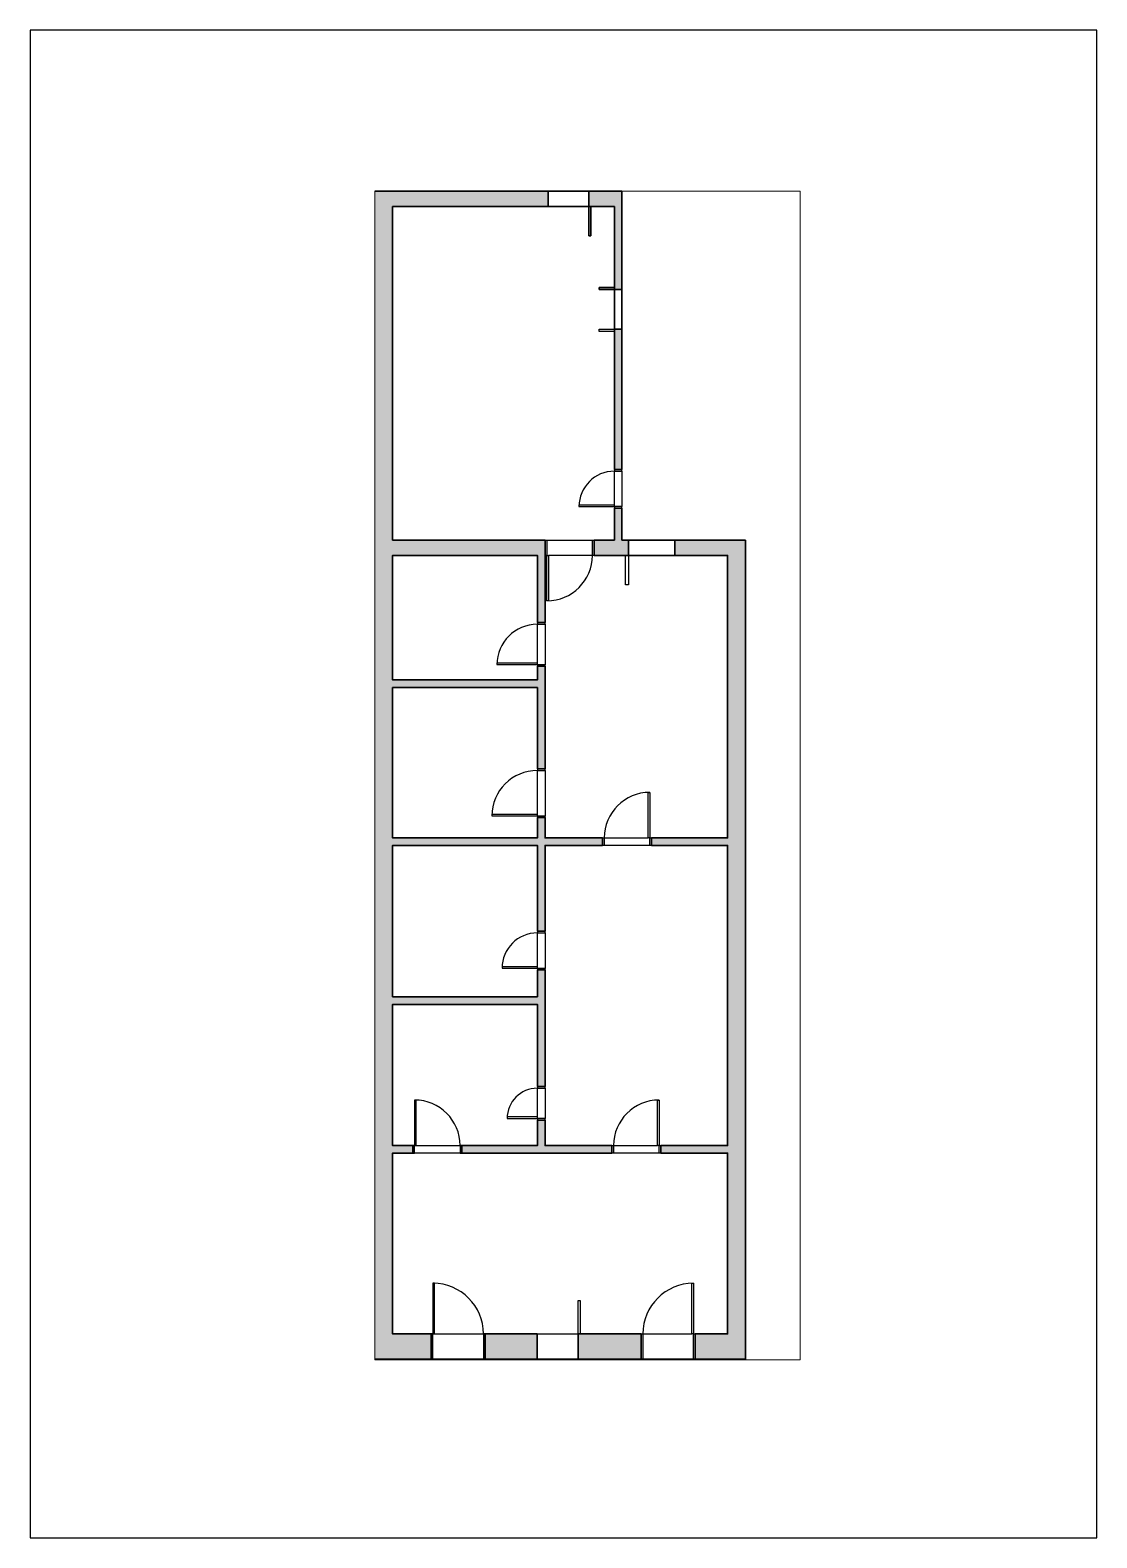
# Paper-space layout 'Layout1' of a CAD drawing. Header units: millimetres. Extents: x 64 to 274, y 59 to 356.
# The model-space entities are those that its viewports show. They can reach past a viewport. Long polylines and large blocks are cut down to what shows.
import ezdxf

# ---------------------------------------------------------------- set-up
doc = ezdxf.new("R2010")
doc.units = ezdxf.units.MM
for name, color, linetype, lineweight in [('A-ALV-___-___-EXI', 250, 'Continuous', 35), ('A-JAN-___-___-EXI', 250, 'Continuous', 25), ('A-PIL-___-___-EXI', 250, 'Continuous', 25), ('A-PIS-___-___-EXI', 250, 'Continuous', 25), ('A-POR-___-___-EXI', 250, 'Continuous', 25)]:
    doc.layers.add(name, color=color, linetype=linetype, lineweight=lineweight)

# ---------------------------------------------------------------- blocks, each defined once
blk = doc.blocks.new('SVG - A4-22861641-Não nomeada')
at = {"layer": 'A-PIS-___-___-EXI'}
for p, q in [((64.29, 356.5), (64.29, 59.5)), ((274.29, 356.5), (64.29, 356.5)), ((274.29, 59.5), (274.29, 356.5)), ((64.29, 59.5), (274.29, 59.5))]:
    blk.add_line(p, q, dxfattribs=at)

msp = doc.modelspace()

# ---------------------------------------------------------------- hatches: boundary and pattern name
at = {"layer": 'A-ALV-___-___-EXI'}
for points in [[(-12049, 22739), (-8634, 22739), (-8634, 23039), (-12049, 23039)], [(-7834, 22739), (-7334, 22739), (-7334, 23039), (-7834, 23039)], [(-7334, 21099), (-7184, 21099), (-7184, 23039), (-7334, 23039), (-7334, 22739)], [(-12049, 529), (-11699, 529), (-11699, 22739), (-12049, 22739), (-12049, 4677)], [(-6144, 15864), (-5104, 15864), (-5104, 16164), (-6144, 16164)], [(-5104, 29), (-4754, 29), (-4754, 16164), (-5104, 16164), (-5104, 529)], [(-11699, 13259), (-8849, 13259), (-8849, 13409), (-11699, 13409)], [(-11699, 7019), (-8849, 7019), (-8849, 7169), (-11699, 7169)]]:
    msp.add_hatch(color=11, dxfattribs=at).paths.add_polyline_path(points)
h = msp.add_hatch(color=11, dxfattribs=at)
h.paths.add_polyline_path([(-7334, 16164), (-7184, 16164), (-7184, 16794), (-7334, 16794)])
h.paths.add_polyline_path([(-7334, 17554), (-7184, 17554), (-7184, 20319), (-7334, 20319)])
h = msp.add_hatch(color=11, dxfattribs=at)
h.paths.add_polyline_path([(-11699, 15864), (-8694, 15864), (-8694, 16164), (-11699, 16164)])
h.paths.add_polyline_path([(-7054, 15864), (-7054, 16164), (-7734, 16164), (-7734, 15864)])
h = msp.add_hatch(color=11, dxfattribs=at)
h.paths.add_polyline_path([(-8849, 4239), (-8699, 4239), (-8699, 4739), (-8849, 4739), (-8849, 4677)])
h.paths.add_polyline_path([(-8699, 5399), (-8699, 7699), (-8849, 7699), (-8849, 5399)])
h.paths.add_polyline_path([(-8849, 8459), (-8699, 8459), (-8699, 10149), (-8849, 10149), (-8849, 8761)])
h.paths.add_polyline_path([(-8849, 10299), (-8699, 10299), (-8699, 10699), (-8849, 10699)])
h.paths.add_polyline_path([(-8849, 11659), (-8699, 11659), (-8699, 13679), (-8849, 13679), (-8849, 12845)])
h.paths.add_polyline_path([(-8849, 14539), (-8699, 14539), (-8699, 15864), (-8849, 15864)])
h = msp.add_hatch(color=11, dxfattribs=at)
h.paths.add_polyline_path([(-11699, 10149), (-7564, 10149), (-7564, 10299), (-11699, 10299)])
h.paths.add_polyline_path([(-6604, 10149), (-5104, 10149), (-5104, 10299), (-6604, 10299)])
h = msp.add_hatch(color=11, dxfattribs=at)
h.paths.add_polyline_path([(-11299, 4089), (-11299, 4239), (-11699, 4239), (-11699, 4089)])
h.paths.add_polyline_path([(-10339, 4089), (-7381, 4089), (-7381, 4239), (-10339, 4239)])
h.paths.add_polyline_path([(-6421, 4089), (-5104, 4089), (-5104, 4239), (-6421, 4239)])
h = msp.add_hatch(color=11, dxfattribs=at)
h.paths.add_polyline_path([(-12049, 29), (-10939, 29), (-10939, 529), (-12049, 529)])
h.paths.add_polyline_path([(-9879, 29), (-8854, 29), (-8854, 529), (-9879, 529)])
h = msp.add_hatch(color=11, dxfattribs=at)
h.paths.add_polyline_path([(-8049, 29), (-6804, 29), (-6804, 529), (-8049, 529)])
h.paths.add_polyline_path([(-5744, 29), (-5104, 29), (-5104, 529), (-5744, 529)])

# ---------------------------------------------------------------- linework, layer by layer
at = {"layer": 'A-ALV-___-___-EXI', "color": 7, "lineweight": 35}
for p, q in [((-8634, 23039), (-8634, 22739)), ((-8634, 22739), (-8634, 23039)), ((-7184, 23039), (-7834, 23039)), ((-7834, 22739), (-7834, 23039)), ((-7834, 23039), (-7834, 22739)), ((-7184, 21099), (-7184, 23039)), ((-11699, 16164), (-11699, 22739)), ((-11699, 22739), (-8634, 22739)), ((-7834, 22739), (-7794, 22739)), ((-7834, 22739), (-7334, 22739)), ((-7334, 22739), (-7334, 21099)), ((-7334, 21139), (-7334, 21099)), ((-7334, 21099), (-7184, 21099)), ((-7334, 21099), (-7184, 21099)), ((-7184, 20319), (-7334, 20319)), ((-7184, 17554), (-7184, 20319)), ((-7184, 16164), (-7184, 16794)), ((-8694, 16164), (-11699, 16164)), ((-7054, 16164), (-7184, 16164)), ((-7054, 15864), (-7054, 16164)), ((-7054, 16164), (-7054, 15864)), ((-6144, 15864), (-6144, 16164)), ((-4754, 16164), (-6144, 16164)), ((-4754, 29), (-4754, 16164)), ((-7734, 15864), (-7054, 15864)), ((-8699, 11659), (-8699, 13679)), ((-8699, 5399), (-8699, 7699)), ((-10339, 4089), (-7381, 4089)), ((-8049, 29), (-6804, 29)), ((-5744, 29), (-4754, 29))]:
    msp.add_line(p, q, dxfattribs=at)
at = {"layer": 'A-ALV-___-___-EXI'}
for p, q in [((-7184, 17554), (-7334, 17554)), ((-7334, 16794), (-7184, 16794)), ((-8694, 15864), (-8694, 16164)), ((-7734, 16164), (-7734, 15864)), ((-8699, 14539), (-8849, 14539)), ((-8849, 13679), (-8699, 13679)), ((-8699, 11659), (-8849, 11659)), ((-8849, 10699), (-8699, 10699)), ((-7564, 10149), (-7564, 10299)), ((-6604, 10299), (-6604, 10149)), ((-8699, 8459), (-8849, 8459)), ((-8849, 7699), (-8699, 7699)), ((-8699, 5399), (-8849, 5399)), ((-8849, 4739), (-8699, 4739)), ((-11299, 4239), (-11299, 4089)), ((-10339, 4089), (-10339, 4239)), ((-7381, 4089), (-7381, 4239)), ((-6421, 4239), (-6421, 4089)), ((-10877, 1525), (-10907, 1525)), ((-10939, 529), (-10939, 29)), ((-9879, 29), (-9879, 529)), ((-9879, 529), (-8854, 529)), ((-8854, 29), (-8854, 529)), ((-8854, 529), (-8854, 29)), ((-8049, 529), (-8049, 29)), ((-6804, 529), (-8049, 529)), ((-8049, 529), (-8049, 29)), ((-6804, 29), (-6804, 529)), ((-5744, 529), (-5744, 29)), ((-8854, 29), (-9879, 29))]:
    msp.add_line(p, q, dxfattribs=at)
at = {"layer": 'A-ALV-___-___-EXI', "color": 7, "lineweight": 35}
for points in [[(-8634, 23039), (-12049, 23039), (-12049, 29), (-10939, 29)], [(-7184, 20319), (-7334, 20319), (-7334, 17554)], [(-7334, 16794), (-7334, 16164), (-7734, 16164)], [(-6144, 16164), (-6144, 15864), (-5104, 15864), (-5104, 10299), (-6604, 10299)], [(-8849, 13679), (-8849, 13409), (-11699, 13409), (-11699, 15864), (-8849, 15864), (-8849, 14539)], [(-8699, 14539), (-8699, 15864), (-8694, 15864)], [(-8849, 10699), (-8849, 10299), (-11699, 10299), (-11699, 13259), (-8849, 13259), (-8849, 11659)], [(-7564, 10299), (-8699, 10299), (-8699, 10699)], [(-8849, 7699), (-8849, 7169), (-11699, 7169), (-11699, 10149), (-8849, 10149), (-8849, 8459)], [(-8699, 8459), (-8699, 10149), (-7564, 10149)], [(-6604, 10149), (-5104, 10149), (-5104, 4239), (-6421, 4239)], [(-11299, 4239), (-11699, 4239), (-11699, 7019), (-8849, 7019), (-8849, 5399)], [(-8849, 4739), (-8849, 4239), (-10339, 4239)], [(-7381, 4239), (-8699, 4239), (-8699, 4739)], [(-10939, 529), (-11699, 529), (-11699, 4089), (-11299, 4089)], [(-6421, 4089), (-5104, 4089), (-5104, 529), (-5744, 529)]]:
    msp.add_lwpolyline(points, dxfattribs=at)
at = {"layer": 'A-JAN-___-___-EXI', "color": 7, "lineweight": 35}
for p, q in [((-7834, 23039), (-8634, 23039)), ((-8634, 23039), (-7834, 23039)), ((-8634, 22739), (-7834, 22739)), ((-7834, 22159), (-7834, 22739)), ((-7794, 22739), (-7794, 22159)), ((-7794, 22159), (-7834, 22159)), ((-7634, 21099), (-7634, 21139)), ((-7634, 21139), (-7334, 21139)), ((-7334, 21099), (-7634, 21099)), ((-7334, 20319), (-7334, 21099)), ((-7184, 20319), (-7184, 21099)), ((-7184, 21099), (-7184, 20319)), ((-6144, 16164), (-7054, 16164)), ((-6144, 16164), (-7054, 16164)), ((-7054, 15864), (-6144, 15864))]:
    msp.add_line(p, q, dxfattribs=at)
at = {"layer": 'A-JAN-___-___-EXI'}
for p, q in [((-8854, 529), (-8049, 529)), ((-8049, 29), (-8854, 29)), ((-8049, 29), (-8849, 29))]:
    msp.add_line(p, q, dxfattribs=at)
for points in [[(-7334, 20276), (-7634, 20276), (-7634, 20319), (-7334, 20319)], [(-7054, 15284), (-7114, 15284), (-7114, 15864), (-7054, 15864)], [(-8049, 1189), (-8009, 1189), (-8009, 529), (-8049, 529)]]:
    msp.add_lwpolyline(points, close=True, dxfattribs=at)
at = {"layer": 'A-POR-___-___-EXI'}
for p, q in [((-7334, 17554), (-7334, 17524)), ((-7334, 17524), (-7184, 17524)), ((-7184, 17524), (-7184, 17554)), ((-8030, 16856), (-8030, 16826)), ((-7334, 16856), (-8030, 16856)), ((-8030, 16826), (-7334, 16826)), ((-7334, 16826), (-7334, 16856)), ((-7184, 16824), (-7334, 16824)), ((-7334, 16824), (-7334, 16794)), ((-7184, 16794), (-7184, 16824)), ((-8694, 16164), (-8664, 16164)), ((-8664, 16164), (-8664, 15864)), ((-7764, 16164), (-7734, 16164)), ((-7764, 15864), (-7764, 16164)), ((-8664, 15864), (-8694, 15864)), ((-8662, 15864), (-8632, 15864)), ((-8662, 14968), (-8662, 15864)), ((-8632, 15864), (-8632, 14968)), ((-7734, 15864), (-7764, 15864)), ((-8632, 14968), (-8662, 14968)), ((-8849, 14539), (-8849, 14509)), ((-8849, 14509), (-8699, 14509)), ((-8699, 14509), (-8699, 14539)), ((-9645, 13741), (-9645, 13711)), ((-8849, 13741), (-9645, 13741)), ((-9645, 13711), (-8849, 13711)), ((-8849, 13711), (-8849, 13741)), ((-8699, 13709), (-8849, 13709)), ((-8849, 13709), (-8849, 13679)), ((-8699, 13679), (-8699, 13709)), ((-8849, 11659), (-8849, 11629)), ((-8849, 11629), (-8699, 11629)), ((-8699, 11629), (-8699, 11659)), ((-6666, 10299), (-6666, 11195)), ((-6666, 11195), (-6636, 11195)), ((-6636, 11195), (-6636, 10299)), ((-9745, 10761), (-9745, 10731)), ((-8849, 10761), (-9745, 10761)), ((-9745, 10731), (-8849, 10731)), ((-8849, 10731), (-8849, 10761)), ((-8699, 10729), (-8849, 10729)), ((-8849, 10729), (-8849, 10699)), ((-8699, 10699), (-8699, 10729)), ((-7564, 10299), (-7534, 10299)), ((-7534, 10149), (-7564, 10149)), ((-7534, 10299), (-7534, 10149)), ((-6636, 10299), (-6666, 10299)), ((-6634, 10299), (-6604, 10299)), ((-6634, 10149), (-6634, 10299)), ((-6604, 10149), (-6634, 10149)), ((-8849, 8459), (-8849, 8429)), ((-8849, 8429), (-8699, 8429)), ((-8699, 8429), (-8699, 8459)), ((-9545, 7761), (-9545, 7731)), ((-8849, 7761), (-9545, 7761)), ((-9545, 7731), (-8849, 7731)), ((-8849, 7731), (-8849, 7761)), ((-8699, 7729), (-8849, 7729)), ((-8849, 7729), (-8849, 7699)), ((-8699, 7699), (-8699, 7729)), ((-8849, 5399), (-8849, 5369)), ((-8849, 5369), (-8699, 5369)), ((-8699, 5369), (-8699, 5399)), ((-11237, 5135), (-11267, 5135)), ((-11267, 5135), (-11267, 4239)), ((-11237, 4239), (-11237, 5135)), ((-6483, 4239), (-6483, 5135)), ((-6483, 5135), (-6453, 5135)), ((-6453, 5135), (-6453, 4239)), ((-9445, 4801), (-9445, 4771)), ((-8849, 4801), (-9445, 4801)), ((-9445, 4771), (-8849, 4771)), ((-8849, 4771), (-8849, 4801)), ((-8699, 4769), (-8849, 4769)), ((-8849, 4769), (-8849, 4739)), ((-8699, 4739), (-8699, 4769)), ((-11269, 4239), (-11299, 4239)), ((-11269, 4089), (-11269, 4239)), ((-11267, 4239), (-11237, 4239)), ((-10339, 4239), (-10369, 4239)), ((-10369, 4239), (-10369, 4089)), ((-7381, 4239), (-7351, 4239)), ((-7351, 4239), (-7351, 4089)), ((-6453, 4239), (-6483, 4239)), ((-6451, 4239), (-6421, 4239)), ((-6451, 4089), (-6451, 4239)), ((-11299, 4089), (-11269, 4089)), ((-10369, 4089), (-10339, 4089)), ((-7351, 4089), (-7381, 4089)), ((-6421, 4089), (-6451, 4089)), ((-10907, 1525), (-10907, 529)), ((-10877, 529), (-10877, 1525)), ((-5806, 529), (-5806, 1525)), ((-5806, 1525), (-5776, 1525)), ((-5776, 1525), (-5776, 529)), ((-10909, 529), (-10939, 529)), ((-10909, 29), (-10909, 529)), ((-10907, 529), (-10877, 529)), ((-9879, 529), (-9909, 529)), ((-9909, 529), (-9909, 29)), ((-6804, 529), (-6774, 529)), ((-6774, 529), (-6774, 29)), ((-5776, 529), (-5806, 529)), ((-5774, 529), (-5744, 529)), ((-5774, 29), (-5774, 529)), ((-10939, 29), (-10909, 29)), ((-9909, 29), (-9879, 29)), ((-6774, 29), (-6804, 29)), ((-5744, 29), (-5774, 29))]:
    msp.add_line(p, q, dxfattribs=at)
at = {"layer": 'A-POR-___-___-EXI', "color": 250}
for p, q in [((-7334, 16856), (-7334, 17524)), ((-7184, 17524), (-7184, 16824)), ((-7334, 16824), (-7334, 16826)), ((-8664, 16164), (-7764, 16164)), ((-8662, 15864), (-8664, 15864)), ((-7764, 15864), (-8632, 15864)), ((-8849, 13741), (-8849, 14509)), ((-8699, 14509), (-8699, 13709)), ((-8849, 13709), (-8849, 13711)), ((-8849, 10761), (-8849, 11629)), ((-8699, 11629), (-8699, 10729)), ((-8849, 10729), (-8849, 10731)), ((-7534, 10299), (-6666, 10299)), ((-6634, 10149), (-7534, 10149)), ((-6636, 10299), (-6634, 10299)), ((-8849, 7761), (-8849, 8429)), ((-8699, 8429), (-8699, 7729)), ((-8849, 7729), (-8849, 7731)), ((-8849, 4801), (-8849, 5369)), ((-8699, 5369), (-8699, 4769)), ((-8849, 4769), (-8849, 4771)), ((-11269, 4239), (-11267, 4239)), ((-11237, 4239), (-10369, 4239)), ((-7351, 4239), (-6483, 4239)), ((-6453, 4239), (-6451, 4239)), ((-10369, 4089), (-11269, 4089)), ((-6451, 4089), (-7351, 4089)), ((-10909, 529), (-10907, 529)), ((-10877, 529), (-9909, 529)), ((-6774, 529), (-5806, 529)), ((-5776, 529), (-5774, 529)), ((-9909, 29), (-10909, 29)), ((-5774, 29), (-6774, 29))]:
    msp.add_line(p, q, dxfattribs=at)
at = {"layer": 'A-POR-___-___-EXI'}
for centre, radius, start, end in [((-7334, 16826), 696, 90, 180), ((-8662, 15864), 896, 270, 0), ((-8849, 13711), 796, 90, 180), ((-8849, 10731), 896, 90, 180), ((-6636, 10299), 896, 90, 180), ((-8849, 7731), 696, 90, 180), ((-8849, 4771), 596, 90, 180), ((-11267, 4239), 896, 0, 90), ((-6453, 4239), 896, 90, 180), ((-10907, 529), 996, 0, 90), ((-5776, 529), 996, 90, 180)]:
    msp.add_arc(centre, radius, start, end, dxfattribs=at)

psp = doc.layouts.get("Layout1")

# ---------------------------------------------------------------- block references
at = {"layer": 'A-PIL-___-___-EXI'}
psp.add_blockref('SVG - A4-22861641-Não nomeada', (0, 0), dxfattribs=at)

# ---------------------------------------------------------------- viewports
at = {"layer": 'A-ALV-___-___-EXI'}
psp.add_viewport(center=(174.03, 209.69), size=(83.75, 230.2), view_center_point=(-7861.08, 11529.25), view_height=23020, dxfattribs=at)

doc.saveas('drawing.dxf')
